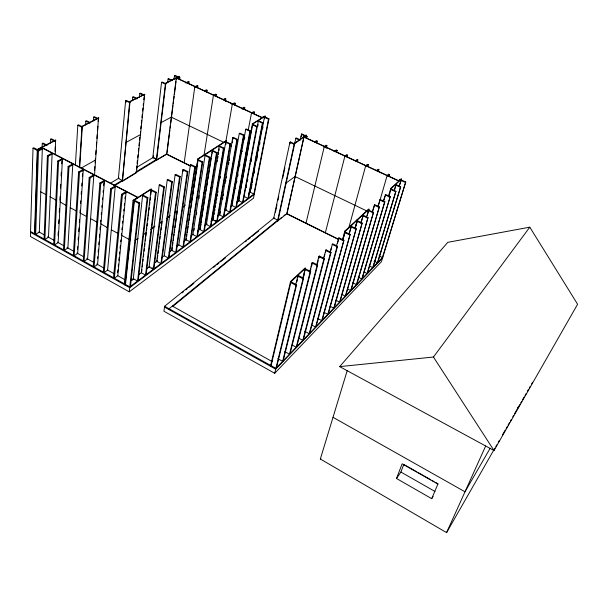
<?xml version="1.0" encoding="UTF-8"?>
<svg xmlns="http://www.w3.org/2000/svg" width="608" height="608" viewBox="0 0 608 608"><rect width="100%" height="100%" fill="white"/><g stroke="black" fill="none" stroke-linecap="round" stroke-linejoin="round"><path stroke-width="0.91" d="M33.014 148.185L37.24 150.389L38.023 149.986L33.79 147.782L33.014 148.185L30.4 236.466L129.261 291.825L253.506 198.178L268.979 118.811L264.921 116.934L264.419 117.26L250.078 192.143L253.901 194.036L268.478 119.138L268.979 118.811M34.496 234.536L37.27 149.446L55.556 140.007L55.282 154.318M34.846 234.726L37.65 149.644L55.928 140.197M38.464 151.027L35.667 234.338L39.315 232.112L42.332 149.021L41.488 148.58L37.612 150.586L38.464 151.027L42.332 149.021M41.45 149.5L41.519 147.638L137.674 197.585M42.134 147.197L42.271 143.435L43.031 143.047L47.234 145.221M44.065 239.028L47.409 155.694L51.254 153.657L52.106 154.105L48.488 237.219L44.87 239.476L48.268 156.142L52.106 154.105M50.434 142.956L50.593 139.171L51.338 138.791L55.518 140.934M55.047 151.339L55.26 146.596M53.74 244.424L57.722 161.067L61.53 159L62.396 159.448L58.148 242.584L54.545 244.872L58.581 161.515L62.396 159.448M58.079 235.714L58.269 231.982M58.695 223.569L58.885 219.83M59.265 212.359L59.455 208.62M59.88 200.222L60.07 196.49M60.496 188.108L60.686 184.376M61.112 175.986L61.302 172.262M61.727 163.871L61.872 161.082M63.49 249.858L68.119 166.493L71.904 164.396L72.77 164.844L67.876 247.996L64.304 250.314L68.985 166.942L72.77 164.844M75.422 164.624L77.816 125.218L78.523 124.86L82.62 126.912L81.913 127.277L77.816 125.218M73.317 255.345L78.607 171.965L82.361 169.83L83.243 170.286L77.687 253.452L74.146 255.801L79.488 172.421L83.243 170.286M79.329 167.869L81.974 126.365L98.488 117.838L94.559 174.952M79.739 167.109L82.338 126.548L98.846 118.013M85.584 124.883L85.834 121.114L86.526 120.756L89.779 122.383M77.535 249.379L77.718 246.582M78.158 240.038L78.341 237.234M78.713 231.625L78.964 227.894M79.336 222.285L79.519 219.48M86.518 216.478L79.952 212.944L80.142 210.148M80.575 203.619L80.758 200.822M81.191 194.294L81.381 191.497M81.753 185.896L81.936 183.099M82.369 176.571L82.551 173.774M82.741 170.977L83.19 168.925M83.235 260.878L89.194 177.483L92.918 175.317L93.799 175.773L87.582 258.955L84.064 261.341L90.075 177.946L93.799 175.773M93.434 120.832L93.7 117.078L94.377 116.736L98.42 118.735M94.552 170.301L94.833 166.554M95.114 162.8L95.395 159.053M95.752 154.364L96.049 150.419M96.383 145.928L96.664 142.173M96.946 138.426L97.234 134.596M97.576 129.99L97.858 126.213M98.207 121.562L98.488 117.838M93.229 266.448L99.872 183.054L103.565 180.85L104.454 181.313L97.561 264.503L94.073 266.92L100.768 183.517L104.454 181.313M97.614 258.56L97.774 256.69M98.154 252.016L98.39 249.212M98.777 244.545L99.005 241.741M99.393 237.067L99.621 234.262M100.008 229.596L100.236 226.792M100.624 222.125L100.776 220.256M101.24 214.662L101.392 212.792M101.855 207.191L102.007 205.329M102.471 199.728L102.623 197.866M103.086 192.265L103.238 190.403M103.626 185.736L103.862 182.94M103.314 272.072L110.648 188.67L114.312 186.436L115.208 186.899L107.624 270.096L104.158 272.544L111.545 189.141L115.208 186.899M130.203 102.296L126.259 100.396L125.636 100.715L118.408 178.433L122.132 180.356M126.084 102.266L126.259 100.396M129.664 101.741L122.383 181.306L136.435 172.725L144.727 94.301L129.664 101.741L144.727 94.301M122.383 181.306L130.006 101.908M113.483 277.75L121.516 194.34L125.149 192.067L126.054 192.538L117.77 275.736L114.334 278.221L122.428 194.818L126.054 192.538M132.407 100.822L132.78 97.052L133.395 96.74L137.309 98.618L136.694 98.937L132.78 97.052M117.633 272.589L117.914 269.792M118.286 266.053L118.469 264.184M118.841 260.452L119.115 257.648M119.487 253.908L119.677 252.039M120.042 248.307L120.323 245.503M120.696 241.764L120.878 239.894M129.603 239.674L121.342 235.228L121.532 233.358M121.896 229.626L122.086 227.757M122.55 223.09L122.732 221.228M123.105 217.497L123.287 215.627M123.751 210.961L123.933 209.091M124.306 205.36L124.488 203.498M124.952 198.831L125.142 196.962M125.514 193.23L126.016 191.163M139.414 97.204L139.794 93.457L140.402 93.146L143.518 94.635M124.268 283.761L133.061 200.359L136.656 198.048L137.568 198.527M136.488 168.978L136.8 166.052M137.081 163.362L137.385 160.474M137.674 157.746L137.978 154.896M138.366 151.187L138.662 148.375M138.958 145.601L139.255 142.758M139.544 140.022L139.848 137.142M140.44 131.526L140.463 134.611L125.75 142.568M140.729 128.82L141.033 125.902M141.322 123.196L141.626 120.285M141.922 117.473L142.219 114.669M142.606 111.013L142.91 108.11M143.199 105.389L143.404 103.428M143.792 99.765L144.096 96.877M125.035 285.076L134.079 199.895L151.042 188.989L151.438 189.194L150.784 194.742M125.415 285.281L134.482 200.1L151.438 189.194M129.261 291.825L138.989 203.452L139.711 202.988L135.105 200.587L134.383 201.05L138.989 203.452M130.492 286.345L139.711 202.988M142.591 195.761L133.296 278.677L137.575 281.048L147.166 198.124L147.873 197.668L143.298 195.305L142.591 195.761L147.166 198.124M138.236 280.546L147.873 197.668M161.561 82.308L165.384 84.094L165.954 83.798L162.131 82.012L161.561 82.308L152.783 157.685L156.393 159.486L135.614 172.14M153.33 157.35L153.55 155.466M150.982 190.35L141.269 272.772L145.51 275.105L155.526 192.683L156.21 192.234L151.673 189.909L150.982 190.35L155.526 192.683M141.603 272.43L141.938 269.648M142.264 266.874L142.591 264.1M142.918 261.318L143.138 259.472M143.465 256.69L143.792 253.916M144.119 251.142L144.446 248.36M144.666 246.514L144.993 243.732M145.327 240.958L145.654 238.184M145.867 236.33L146.201 233.556M146.528 230.782L146.855 228.008M147.075 226.161L147.402 223.387M147.729 220.613L148.056 217.839M148.276 215.992L148.709 212.298M148.93 210.452L149.256 207.678M149.583 204.904L149.91 202.13M150.13 200.283L150.457 197.509M179.026 78.318L178.927 76.304L165.482 83.243L156.302 160.246L167.101 154.014M156.621 160.406L165.817 83.402L179.261 76.456M167.626 82.711L168.082 78.964L168.644 78.675L172.444 80.438M146.171 274.618L156.21 192.234M159.197 185.06L149.074 266.988L153.3 269.283L163.704 187.363L164.38 186.922L159.874 184.627L159.197 185.06L163.704 187.363M174.025 79.405L174.488 75.673L175.043 75.392L178.068 76.79M167.078 152.464L169.913 130.028M170.149 128.197L170.498 125.392M170.734 123.538L172.976 105.792M173.204 103.991L173.561 101.126M173.789 99.324L174.154 96.459M174.382 94.666L176.039 81.525M176.267 79.747L176.502 77.885L262.2 117.557M164.38 186.922L153.938 268.804L151.833 267.657M179.672 79.504L179.907 77.642L179.155 77.292L176.396 78.721M167.238 179.877L156.735 261.311L160.922 263.576L171.714 182.142L172.368 181.716L167.899 179.451L167.238 179.877L171.714 182.142M156.948 261.888L157.191 260.019M157.434 258.142L157.791 255.337M158.034 253.46L158.399 250.656M158.642 248.778L159 245.974M159.243 244.097L159.608 241.292M159.851 239.415L160.216 236.611M160.451 234.734L160.816 231.929M161.059 230.052L161.424 227.248M161.66 225.37L162.024 222.566M161.553 263.104L172.368 181.716M175.112 174.808L164.244 255.748L168.408 257.982L179.55 177.042L180.204 176.616L175.758 174.39L175.112 174.808L179.55 177.042M188.776 83.722L189.027 81.86L188.267 81.502L185.531 82.954M169.024 257.518L180.204 176.616M182.826 169.837L171.608 250.291L175.742 252.495L187.234 172.034L187.864 171.623L183.456 169.427L182.826 169.837L187.234 172.034M171.935 249.941L172.322 247.167M172.581 245.313L172.968 242.539M173.227 240.684L173.614 237.91M173.873 236.056L174.131 234.202M174.39 232.355L174.777 229.573M175.036 227.726L175.423 224.945M175.682 223.098L176.586 216.615M176.844 214.768L177.232 211.987M183.198 171.296L183.456 169.427M274.231 217.763L164.616 306.272L163.924 311.235L274.71 373.274L381.452 261.653L405.726 182.005L401.227 179.93L398.894 186.664M197.57 87.788L197.836 85.926L197.068 85.568L195.031 86.67M176.35 252.039L187.864 171.623M168.948 309.578L169.062 308.75L278.206 219.746M190.38 164.966L178.836 244.933L182.94 247.106L194.758 167.139L195.381 166.729L191.003 164.563L190.38 164.966L194.758 167.139M183.532 246.666L195.381 166.729M206.804 92.066L207.085 90.204L206.31 89.84L204.296 90.964M190.068 201.788L191.611 200.724L197.843 158.916L226.039 140.79L226.412 140.972L225.788 144.674M197.782 160.193L185.926 239.681L190 241.824L202.137 162.336L202.745 161.941L198.398 159.798L197.782 160.193L202.137 162.336M186.094 240.259L186.375 238.389M186.656 236.512L186.937 234.642M187.218 232.765L188.199 226.206M188.48 224.329L188.754 222.46M189.035 220.582L190.015 214.024M190.296 212.154L190.578 210.277M190.859 208.407L191.839 201.848M192.113 199.979L192.394 198.124M192.668 196.262L193.64 189.757M193.922 187.902L194.195 186.04M194.476 184.186L195.449 177.68M195.723 175.826L197.25 165.604M197.532 163.742L198.223 159.098L226.412 140.972M190.585 241.391L202.745 161.941M203.954 155.792L213.476 95M205.04 155.519L192.88 234.528L196.931 236.649L209.365 157.632L209.958 157.236L205.641 155.131L205.04 155.519L209.365 157.632M194.028 230.386L194.309 228.524M196.468 214.594L196.749 212.732M198.9 198.801L199.188 196.939M216.114 96.376L216.402 94.506L215.627 94.149L213.628 95.281M197.501 236.216L209.958 157.236M212.162 150.936L199.705 229.467L203.733 231.557L216.448 153.011L217.033 152.631L212.747 150.556L212.162 150.936L216.448 153.011M200.009 229.125L200.306 227.27M200.594 225.416L201.476 219.86M201.772 218.006L203.391 207.814M203.688 205.96L205.154 196.703M205.451 194.849L205.747 192.994M207.64 181.047L206.036 191.14L203.817 192.683M207.936 179.216L209.388 170.042M209.684 168.203L211.28 158.118M211.576 156.279L211.865 154.447M212.154 152.608L212.595 149.857L212.215 149.674M200.716 226.244L201.012 224.382M201.309 222.513L201.605 220.643M207.396 184.194L207.693 182.324M212.298 153.36L212.747 150.556M204.296 231.139L217.033 152.631M225.34 101.65L225.796 98.846L225.006 98.488L223.03 99.636M219.138 146.437L206.408 224.504L210.406 226.564L223.394 148.489L223.972 148.116L219.716 146.064L219.138 146.437L223.394 148.489M217.132 161.857L217.436 159.995M217.74 158.141L218.044 156.286M218.348 154.424L218.652 152.57M218.956 150.708L219.26 148.854M210.953 226.153L223.972 148.116M225.697 142.211L212.716 219.83L216.691 221.867L229.93 144.24L230.493 143.868L226.26 141.846L225.697 142.211L229.93 144.24M225.895 141.337L232.385 103.755M213.431 218.371L213.742 216.539M214.039 214.753L214.358 212.876M214.662 211.044L214.981 209.144M215.278 207.381L215.604 205.405M215.893 203.718L216.197 201.886M216.501 200.055L216.813 198.223M217.117 196.392L217.428 194.56M217.732 192.728L218.036 190.897M220.149 178.296L220.468 176.426M234.939 105.093L235.258 103.223L234.46 102.858L231.853 104.409M230.493 143.868L217.231 221.464L214.844 220.24M232.689 137.704L219.442 214.837L223.394 216.851L236.892 139.703L237.447 139.346L233.244 137.347L232.689 137.704L236.892 139.703M220.142 213.514L220.461 211.66M222.536 199.584L222.855 197.722M223.174 195.867L223.493 194.005M225.576 181.936L225.895 180.074M226.214 178.22L226.533 176.358M228.608 164.282L228.927 162.427M229.246 160.565L229.573 158.711M232.286 142.918L232.606 141.064M232.925 139.202L233.244 137.347M223.926 216.456L237.447 139.346M239.278 133.456L225.788 210.14L229.71 212.124L243.451 135.432L243.99 135.082L239.818 133.106L239.278 133.456L243.451 135.432M244.454 109.493L244.788 107.624L243.99 107.259L242.045 108.444M230.234 211.736L243.99 135.082M245.738 129.291L232.02 205.519L235.919 207.48L249.88 131.244L250.412 130.895L246.27 128.949L245.738 129.291L249.88 131.244M236.558 182.841L236.892 180.979M237.728 176.335L238.062 174.481M239.575 166.113L239.909 164.259M244.431 139.171L244.766 137.317M248.193 130.173L251.583 112.64M236.428 207.1L250.412 130.895M254.053 113.909L254.387 112.062L253.589 111.69L251.666 112.898M252.404 123.85L238.511 201.37L252.761 124.017L265.088 116.09L252.404 123.85L252.761 124.017M256.72 126.791L252.609 124.868L253.126 124.534L257.237 126.456L256.72 126.791L242.524 202.54L238.648 200.61M243.025 202.168L258.309 121.197L258.818 120.863L262.907 122.763L248.505 198.071M246.232 187.788L246.582 185.934M247.456 181.283L247.806 179.428M251.127 161.766L251.476 159.904M257.769 126.441L258.119 124.587M262.907 122.763L262.39 123.097L248.011 198.436L244.165 196.528L244.659 196.156M251.096 189.012L252.024 184.171M252.335 182.544L252.692 180.69M254.106 173.303L254.516 171.167M256.591 160.36L257.549 155.367L256.036 156.423M258.423 150.799L258.772 148.975M259.608 144.658L260.004 142.584M262.618 128.949L262.983 127.049M264.556 118.834L265.088 116.09M289.917 142.318L294.15 144.294L294.652 143.936L290.419 141.96L289.917 142.318L273.744 218.15L277.727 220.142M275.416 212.215L276.997 204.82M277.985 200.199L278.776 196.498M282.72 178.015L284.894 167.846M290.024 143.807L290.419 141.96M277.909 221.084L294.713 143.617L306.455 135.196L306.09 135.029L294.333 143.442L277.56 220.902L287.174 213.514M294.432 143.784L296.126 137.917L300.322 139.87M300.018 139.84L301.728 133.942L305.9 135.873L305.421 136.215M301.112 136.716L301.728 133.942M286.968 213.682L303.65 138.685M306.69 138.282L307.101 136.428L306.265 136.04L304.456 137.34M316.76 142.918L317.186 141.086L316.342 140.699L314.556 142.014M270.446 366.236L290.571 281.443L305.049 268.006L305.497 268.234L303.27 277.271M270.872 366.472L291.027 281.679L305.497 268.234M326.26 148.329L326.914 145.586L326.07 145.19L323.714 146.969M295.594 285.281L297.821 276.1L298.422 275.546L303.59 278.221L283.206 360.757M274.71 373.274L296.02 285.35L296.636 284.772L291.422 282.051L290.806 282.629L296.02 285.35M296.864 281.96L297.532 279.209M297.973 277.377L298.422 275.546M276.496 367.734L296.636 284.772M302.723 278.578L304.973 269.443L305.566 268.896L310.688 271.533L290.062 353.628M303.59 278.221L302.997 278.783L282.629 361.357L277.826 358.697M303.536 277.111L304.213 274.375M336.695 152.144L337.151 150.313L336.292 149.918L333.974 151.726M309.898 271.198L311.972 262.937L312.55 262.405L317.627 264.997L296.772 346.644M310.688 271.533L310.103 272.08L289.492 354.213L284.734 351.599M310.247 271.578L310.931 268.827M311.395 266.996L312.55 262.405M316.722 264.792L318.812 256.576L319.375 256.052L324.414 258.605L303.346 339.811M317.513 263.355L318.212 260.619M318.676 258.788L319.375 256.052M317.627 264.997L317.057 265.536L296.218 347.221L292.281 345.078M346.993 156.91L347.464 155.086L346.606 154.683L344.888 156.058M323.365 258.62L326.055 249.842L331.048 252.35L309.776 333.116M324.155 257.184L324.862 254.433M325.341 252.594L326.055 249.842M324.414 258.605L323.859 259.13L302.799 340.374L298.893 338.261M329.893 252.487L332.591 243.762L337.546 246.232L316.084 326.557M330.668 251.066L331.626 247.418M331.048 252.35L330.501 252.867L309.252 333.67L304.6 331.17M357.375 161.72L357.861 159.889L356.995 159.486L355.3 160.877M336.52 245.571L338.983 237.819L343.9 240.251L322.263 320.135M337.531 243.261L338.983 237.819M337.546 246.232L337.007 246.742L315.567 327.096L311.722 325.044M342.342 240.228L344.797 231.124L368.6 209.046L369.01 209.243L367.209 215.604M342.509 240.7L345.238 231.998L350.117 234.392L328.32 313.834M343.011 239.529L345.222 231.336L369.01 209.243M343.9 240.251L321.754 320.659L317.938 318.638M348.764 228.046L365.712 165.726L367.46 164.327L368.342 164.73L367.84 166.562M348.878 234.034L351.371 226.298L356.204 228.661L334.256 307.663M349.63 232.659L351.371 226.298M350.117 234.392L327.818 314.351L324.034 312.36M354.852 228.494L357.367 220.719L362.163 223.045L340.077 301.606M355.125 228.16L357.367 220.058L356.942 219.853M355.596 227.111L357.116 221.631M356.204 228.661L333.762 308.172L330.007 306.204M360.726 222.976L363.242 215.255L368 217.542L345.785 295.67M361.205 222.52L363.242 215.255M362.163 223.045L339.591 302.108L335.867 300.17M378.389 171.418L378.898 169.609L378.016 169.199L376.375 170.635M366.244 217.793L368.767 210.117L373.479 212.382L351.15 290.092M368 217.542L345.314 296.164L342.35 294.637M372.354 211.447L374.642 204.653L379.324 206.88L356.873 284.141M372.56 211.926L374.642 204.653M373.479 212.382L350.687 290.571L347.746 289.066M377.88 206.264L380.175 199.508L384.811 201.704L362.254 278.532M378.077 206.743L387.19 175.416M379.324 206.88L356.417 284.612L352.769 282.75M389.014 176.343L389.546 174.526L388.656 174.116L387.038 175.568M383.283 201.256L385.594 194.469L390.199 196.635L367.544 273.038M383.458 201.75L385.062 196.285M384.811 201.704L361.813 278.996L358.196 277.164M388.611 195.746L390.754 188.48L401.082 178.896L401.478 179.079L399.319 186.261M388.74 196.84L391.157 188.67L401.478 179.079M390.199 196.635L367.11 273.494L364.238 272.042M394.075 190.479L396.112 184.68L400.649 186.793L377.826 262.344M394.486 190.144L396.112 184.68M395.474 191.664L390.906 189.529L391.339 189.118L395.907 191.254L372.734 267.642L369.17 265.856M373.16 267.193L395.907 191.254M400.649 186.793L377.408 262.778L374.011 261.09M494.92 448.096L446.584 532.608L320.34 459.017L347.176 370.698M405.726 182.005L382.417 257.572L379.042 255.9M396.53 478.496L402.124 463.805L437.882 484.074L431.71 498.682L396.53 478.496L400.885 472.036L403.856 464.269M446.584 532.608L485.67 445.998M495.862 446.454L496.797 444.813M498.21 442.35L499.145 440.709M502.428 434.963L505.248 430.038M506.183 428.404L507.125 426.763M508.068 425.121L509.474 422.659M510.408 421.017L511.351 419.376M512.764 416.898L513.707 415.256M514.649 413.607L519.84 404.533M520.782 402.884L521.725 401.242M522.667 399.593L524.081 397.115M525.023 395.466L525.966 393.817M527.379 391.347L528.322 389.698M529.272 388.048L530.214 386.399M531.628 383.929L532.57 382.28M494.023 450.536L577.6 304.251L529.796 227.172L447.792 242.326L339.674 366.624L494.023 450.536L433.451 357.025L339.674 366.624M517.628 408.105L518.556 406.486M490.177 448.24L464.998 491.788L333.009 417.308M431.71 498.682L433.086 496.447M433.451 357.025L529.796 227.172M320.34 459.017L320.819 458.409M382.827 257.138L275.903 368.349L164.616 306.272M382.599 257.891L275.705 369.17L164.502 307.101M398.339 180.804L399.935 179.33L400.832 179.748M387.927 175.986L389.546 174.526M325.364 232.712L344.964 155.868M377.256 171.046L378.898 169.609M306.022 223.121L324.345 146.323M366.67 166.144L368.342 164.73M356.174 161.28L357.861 159.889M172.604 306.592L281.838 217.413M283.974 215.665L285.403 214.502M182.142 292.843L183.616 291.65M185.82 289.872L187.287 288.686M188.761 287.493L193.906 283.336M213.75 267.292L215.217 266.106M216.691 264.913L218.895 263.135M220.362 261.942L225.507 257.784M245.351 241.741L246.825 240.555M248.292 239.362L250.496 237.584M251.97 236.39L258.582 231.048M345.754 156.454L347.464 155.086M335.411 151.673L337.151 150.313M295.473 176.221L285.707 183.274M325.158 146.923L326.914 145.586M254.235 194.423L129.717 287.683L30.522 232.317M254.387 193.671L129.808 286.854L30.544 231.488M130.842 280.501L133.129 278.806M138.464 274.846L141.52 272.589M146.855 268.63L149.902 266.372M154.485 262.983L157.533 260.718M162.108 257.328L164.396 255.634M168.971 252.244L172.018 249.987M176.594 246.597L178.881 244.895M184.224 240.943L186.512 239.248M191.087 235.858L193.374 234.164M197.95 230.774L200.268 229.049M204.812 225.69L207.1 223.987M210.908 221.168L213.256 219.427M217.77 216.083L220.058 214.381M224.633 210.991L226.313 209.752M230.736 206.477L232.537 205.139M236.839 201.955L239.157 200.237M248.725 193.139L250.564 191.778M132.278 280.197L133.798 279.064M315.4 142.401L317.186 141.086M305.3 137.727L307.101 136.428M151.962 228.236L154.979 226.138M159.501 222.999L162.146 221.624L159.881 223.197M167.854 217.2L170.134 215.62M174.701 212.45L177.361 211.06L175.074 212.648M182.37 207.13L185.448 204.995M135.052 240.441L138.054 238.359M143.306 234.711L146.308 232.628M150.83 229.482L153.847 227.392M166.714 218.454L169.754 216.342M182.742 207.32L184.285 206.256M189.666 202.51L191.976 200.906L191.611 200.724M196.414 197.828L199.378 195.768M210.55 188.009L212.808 186.443M249.979 160.626L251.492 159.577M100.784 223.782L107.152 227.582M261.858 117.618L263.758 116.394L264.564 116.766M184.194 162.739L194.856 86.382M252.472 113.27L254.387 112.062M242.197 109.204L244.788 107.624M34.519 233.7L35.256 233.252M113.612 185.539L122.725 179.991M114.35 185.835L166.79 153.854M110.686 183.099L119.008 178.076M136.587 167.458L153.588 157.198M233.297 104.394L235.258 103.223M60.108 201.894L66.242 205.557M223.82 100.001L225.796 98.846M214.404 95.646L216.402 94.506M81.229 168.082L95.692 159.912L95.35 159.729M171.79 116.903L160.77 122.793M205.071 91.322L207.085 90.204M195.122 87.4L197.836 85.926M186.983 82.946L189.027 81.86M177.84 78.713L179.907 77.642M178.273 77.421L178.82 77.14M174.488 75.673L177.513 77.072M264.419 117.26L268.478 119.138M301.241 134.284L304.585 135.827M400.801 180.318L405.308 182.4M304.046 136.922L398.962 180.865M261.972 117.701L176.259 78.006L166.638 154.295L190.654 166.204M398.78 181.04L303.833 137.081L286.763 213.849L338.253 239.377M168.082 78.964L171.882 80.727M295.632 138.267L299.835 140.22M258.309 121.197L262.39 123.097M395.686 185.083L400.224 187.196M390.754 188.48L391.157 188.67M385.145 194.887L389.751 197.053M379.711 199.933L384.362 202.137M139.794 93.457L143.693 95.312M374.178 205.086L378.86 207.313M368.288 210.558L373.008 212.823M171.319 117.177L223.911 142.409M229.809 145.236L231.504 146.049M240.814 150.518L242.508 151.331M245.784 152.904L247.365 153.664M295.055 176.54L367.308 211.204M125.636 100.715L129.58 102.615M362.763 215.703L367.521 217.998M356.873 221.175L361.669 223.508M350.862 226.769L355.703 229.132M197.843 158.916L198.223 159.098M344.797 231.124L345.222 231.336M344.721 232.476L349.6 234.878M93.7 117.078L96.938 118.682M338.458 238.306L343.376 240.745M166.554 153.999L190.882 166.052M195.062 168.127L197.083 169.13M286.619 213.507L306.082 223.151M306.865 223.539L338.451 239.195M194.834 168.279L196.513 169.108M223.455 182.468L225.104 183.282M234.141 187.766L235.782 188.579M239.088 190.22L240.76 191.041M85.834 121.114L89.908 123.143M332.052 244.264L337.007 246.742M154.052 157.708L156.218 158.794M325.5 250.352L330.501 252.867M318.812 256.576L323.859 259.13M311.972 262.937L317.057 265.536M304.973 269.443L310.103 272.08M50.593 139.171L54.773 141.322M42.271 143.435L45.63 145.175M297.821 276.1L302.997 278.783M41.861 147.463L137.986 197.38M134.079 199.895L134.482 200.1M290.571 281.443L291.027 281.679M47.409 155.694L48.268 156.142M57.722 161.067L58.581 161.515M68.119 166.493L68.985 166.942M78.607 171.965L79.488 172.421M89.194 177.483L90.075 177.946M99.872 183.054L100.768 183.517M110.648 188.67L111.545 189.141M121.516 194.34L122.428 194.818M133.061 200.359L133.98 200.838M40.782 191.847L45.737 194.522M49.871 196.741L56.483 200.306M70.277 207.731L75.924 210.771M90.622 218.682L97.189 222.224M111.325 229.832L118.005 233.426M129.413 243.884L129.8 244.089M280.159 325.318L280.6 325.554M38.996 231.937L44.772 235.152M47.69 236.77L54.667 240.654M57.334 242.136L63.741 245.693M67.04 247.532L73.644 251.203M76.942 253.034L83.539 256.705M86.754 258.491L94.263 262.664M96.74 264.039L104.166 268.174M107.464 270.005L114.061 273.676M117.359 275.508L124.784 279.634M172.345 306.075L272.369 361.692M404.556 464.862L416.852 471.838M418.494 472.766L430.783 479.735M432.425 480.67L434.066 481.597M435.708 482.524L438.163 483.922M400.885 472.036L435.024 491.507"/></g></svg>
